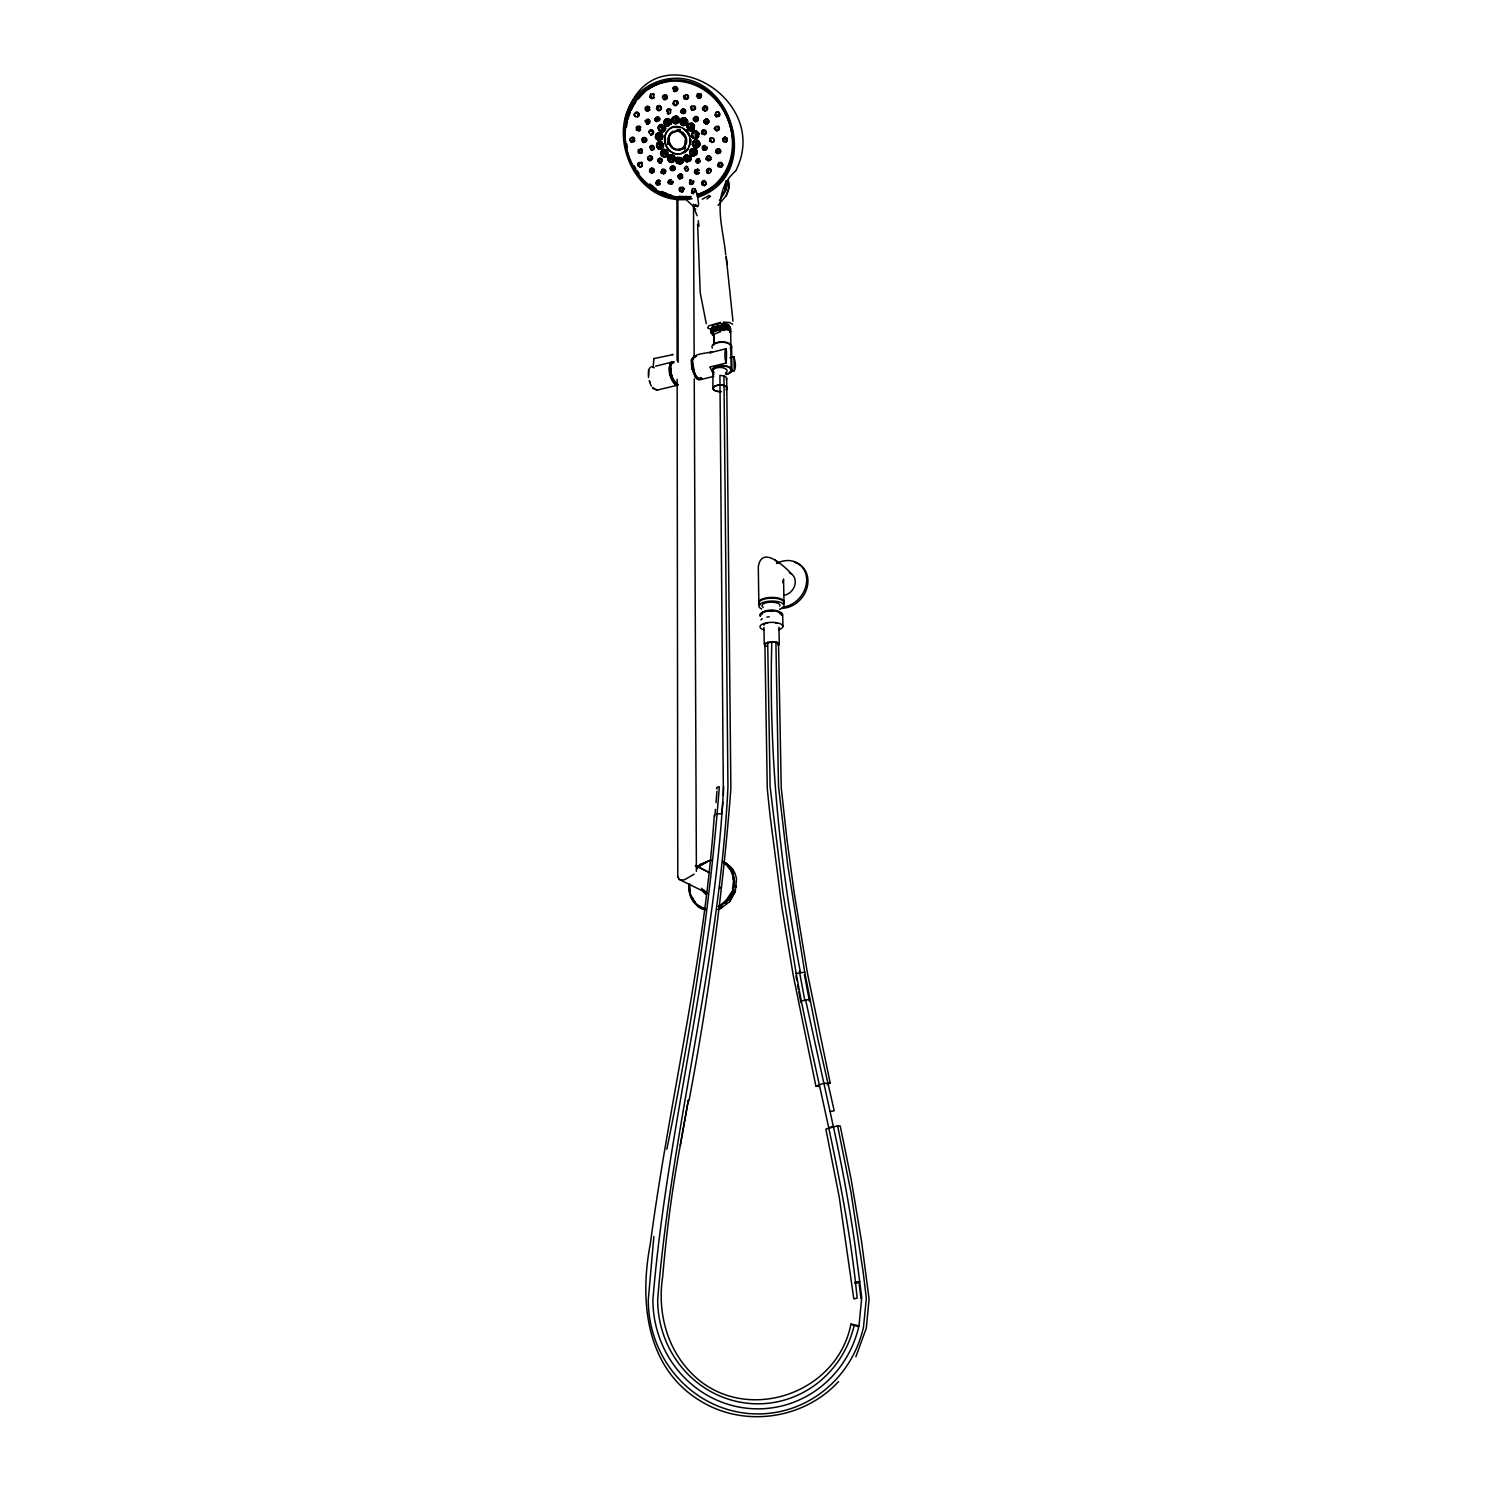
<?xml version="1.0" encoding="UTF-8"?>
<svg xmlns="http://www.w3.org/2000/svg" width="1492" height="1492" viewBox="0 0 1492 1492"><rect width="100%" height="100%" fill="white"/><g stroke="black" fill="none" stroke-linecap="round" stroke-linejoin="round"><path stroke-width="1.5" d="M657.17 108.282L658.065 105.969L660.341 106.156M712.355 334.544L714.071 336.371M664.518 124.004L665.376 119.192M695.179 134.168L695.291 135.623M717.447 151.494L718.361 151.718L717.316 151.382M729.159 327.009L726.268 324.808C729.029 323.857 730.558 329.322 729.029 325.498L724.981 324.342M701.053 95.171L700.177 97.782L697.585 98.062M663.213 145.228L663.213 146.197L662.616 143.624L663.138 146.682L660.937 149.069L658.27 148.79L656.629 146.458L656.853 143.213L659.315 141.609L662.896 144.053M698.237 141.143L699.468 145.172L697.771 147.671M683.317 113.467L680.632 112.049L682.571 110.184M692.4 366.361C691.99 363.358 691.449 355.637 696.223 356.551M650.866 96.309L651.295 96.309M672.165 354.425L673.078 354.592L653.701 358.639M654.242 367.778L653.198 367.032L653.888 358.714M655.976 136.238L655.995 135.66A3.711 3.282 69.8 0 1 657.991 132.881L661.665 134.336M691.094 107.611L691.467 106.38M687.346 161.677L683.69 158.73L685.164 155.299L687.514 155.187L689.565 156.772L689.397 160.614L686.32 161.714L683.97 159.476L683.746 157.052L686.301 154.534L690.218 156.604L689.416 161.322M680.016 122.139L680.072 120.516M697.379 868.773L696.018 865.77L709.614 872.727M682.422 112.348L682.086 111.396L682.795 112.142M693.687 137.935A3.786 3.469 70 0 0 694.843 138.476L697.417 135.213L694.787 132.564A2.853 2.574 69.5 0 0 692.288 133.888L693.388 137.954L696.895 138.327A3.674 3.376 70.2 0 0 697.454 137.954M629.885 139.241L630.016 140.901L630.37 138.234L632.608 137.749L633.466 141.721M692.344 360.635L694.824 374.38M727.611 327.382C723.62 326.506 711.759 326.319 712.523 330.926M710.378 159.234L709.241 156.324L707.003 156.846L706.22 159.29L706.779 157.835A2.275 2.107 61.9 0 1 708.215 155.951L706.182 157.816L706.294 159.625L708.569 160.931L710.584 159.308M682.198 125.141L685.705 124.414L686.04 120.721L683.187 118.446L680.24 120.535L680.427 123.221L684.119 125.608L687.159 122.605L686.227 119.006C681.49 114.436 677.256 124.433 683.317 125.738M706.779 892.962L679.121 879.385L677.816 876.345M732.964 321.172L726.212 257.221M689.658 885.744L689.752 884.252M649.654 121.896L647.211 123.724M662.616 128.573L661.366 127.641L661.777 129.077M649.169 123.183L646.763 123.967L645.29 121.039M692.363 362.22L692.437 361.045M704.28 147.503L704.56 147.727M691.505 135.585L693.202 131.557L696.298 131.52L698.405 134.094L698.349 136.966L696.26 138.663L692.922 137.898L691.691 135.026L692.68 137.506L691.915 136.742M666.887 122.773C669.945 120.087 666.103 124.321 668.267 122.922M680.277 130.14L679.923 131.464L680.277 130.14L678.524 129.655L677.983 130.96L681.34 132.154M690.516 126.354L690.255 127.715L691.784 127.081L690.516 126.354L690.255 127.715M692.717 152.893L692.922 151.55L694.19 152.259L692.717 152.893L692.922 151.55M687.775 158.637C689.677 157.369 684.679 159.458 687.719 157.238M660.788 145.694L659.483 144.855L660.005 146.272M662.206 128.834L661.888 127.678M679.009 189.801L679.27 188.384L681.937 187.768L682.982 191.312M677.07 159.756L678.543 162.721M855.848 1356.806L866.293 1328.272L869.09 1299.066L861.574 1241.531L851.13 1179.258L840.257 1126.068L837.609 1125.807L825.878 1129.108L839.25 1197.106L853.816 1298.879L857.135 1298.152C847.531 1197.535 821.402 1099.791 801.316 1001.039L805.643 999.976L833.338 1126.516A1997.974 1549.591 -54 0 1 854.562 1241.829L861.742 1297.555L859 1325.791A108.506 104.421 86.2 0 1 745.142 1408.038A108.506 104.421 86.2 0 1 652.918 1299.513C667.073 1127.355 714.892 959.58 723.62 786.601M721.904 813.364L722.837 802.081M723.396 795.329L719.927 375.369L723.974 375.965A6.695 3.189 -0.5 0 1 726.212 379.714M714.873 816.105L715.433 809.335M716.011 802.584L716.962 791.301M666.831 1149.25C691.356 1029.573 709.875 908.553 719.331 786.713A7.199 2.107 4.8 0 0 717.148 789.044M634.007 140.024L633.559 141.535L633.764 138.141M689.453 884.346L690.404 894.603L695.421 902.772M712.915 388.48L712.952 369.885A9.101 4.383 -0.6 0 1 727.257 366.659A9.101 4.383 -0.6 0 1 726.007 374.194M631.694 140.509L630.892 140.024M682.086 177.455L679.886 174.415L678.319 175.03L678.002 177.529M714.276 815.285C704.597 959.71 669.311 1100.462 650.363 1243.563C639.21 1301.322 645.831 1369.059 701.818 1401.79C745.403 1427.825 804.263 1418.911 838.541 1381.573M653.869 1236.532L648.293 1299.793A113.317 109.028 86.2 0 0 744.657 1413.092A113.317 109.028 86.2 0 0 863.495 1327.115L866.33 1298.264L863.178 1272.284L851.037 1192.593L837.609 1125.807M678.095 175.776L679.494 178.63L682.571 177.156M643.612 139.782L643.518 140.565M650.475 171.17L650.866 170.778M679.867 176.28L679.214 176.615M692.922 155.914L696.093 154.459L696.205 150.636M675.055 119.379C675.093 122.269 676.435 117.551 675.41 120.871M690.647 158.544L688.222 161.658A3.599 2.947 39.9 0 1 685.499 161.08L683.858 157.947M730.446 330.217L728.749 328.016L720.151 327.569L712.001 329.695L710.77 331.224L712.766 332.306M674.682 103.209L674.347 103.209M671.904 183.926L672.65 181.446L671.437 182.266L672.967 181.241A2.257 1.977 58 0 1 672.202 183.441M711.348 140.602L710.863 140.267M721.624 324.081L727.294 325.051A9.344 4.662 -0.5 0 1 729.868 326.673C732.87 332.865 715.097 323.354 711.013 330.795L712.822 332.604M677.461 89.016L675.317 86.517L672.855 88.233L674.086 91.292L677.685 88.998L675.988 89.874M646.092 109.103L647.23 109.27L646.707 108.468M691.169 359.814L691.878 369.438M736.171 887.33L736.377 885.763M638.072 163.225L637.755 165.053M656.424 119.136L657.17 119.808M689.099 884.42C687.905 892.608 691.188 901.783 698.349 906.315A25.495 22.082 -64.1 0 0 702.042 908.218M677.312 104.011L676.062 101.008L673.731 101.549C670.673 104.515 678.039 106.118 675.615 105.13L677.928 102.892L676.585 100.766M719.461 200.543L725.933 190.342L727.182 180.607M666.178 156.865L667.521 153.079L664.649 149.834M691.71 190.995L691.617 193.345M698.293 161.472L697.323 161.751M648.61 370.296L648.498 377.551M712.43 334.133C709.651 329.098 727.63 327.401 730.688 331.336L730.054 332.38M694.209 125.496L693.556 124.451A3.749 3.432 71.8 0 0 691.654 123.276L687.737 124.88L688.073 129.468L689.658 130.904L692.997 130.364L694.451 127.1M680.035 130.233L678.189 129.711C674.552 131.203 665.917 134.485 668.621 141.871L667.465 142.225L668.08 144.202C672.332 143.195 665.581 141.143 668.882 141.796M696.522 153.415L696.26 150.673L694.246 148.92L691.635 148.883L689.957 150.785M716.235 150.729L717.428 149.163A2.275 2.126 64.3 0 1 719.797 149.741L720.282 150.487A2.275 2.126 64.5 0 1 719.107 153.396M679.419 120.274L678.207 122.736M684.119 148.79L685.574 147.149C682.944 144.966 687.01 148.174 684.119 148.79L683.187 147.932C678.673 152.072 671.307 149.349 669.218 143.978M712.915 370.426L712.896 370.333A9.101 4.383 -0.6 0 0 713.605 372.03L714.108 372.534M624.924 121.318C646.372 26.203 774.385 94.984 735.78 170.759M680.259 1145.52L688.297 1100.35L680.259 1145.52C672.146 1188.844 666.42 1232.597 662.709 1276.518C657.413 1310.162 665.898 1345.896 689.453 1371.111C740.107 1426.427 836.695 1396.754 850.944 1324.15L859 1325.791M659.669 136.984C659.408 134.056 658.718 139.054 659.184 135.641M683.616 189.82L682.404 191.927L679.83 191.48M688.95 1100.891C708.551 997.663 722.855 893.41 730.875 788.634L726.697 378.483M782.852 582.738L783.542 579.082L784.009 602.414M694.078 106.286L694.955 107.89L693.761 110.016M690.087 183.18L693.053 183.591L693.053 181.11M667.95 158.879L669.498 156.231L673.041 158.04A2.816 2.536 67.8 0 1 672.594 161.005L669.218 161.416L667.95 158.879L670.132 162.013L673.526 161.565M655.883 138.57L658.83 140.509L661.777 139.204L662.187 135.921L660.639 133.571M704.522 145.395L702.378 146.906L702.9 149.853L702.34 148.566M683.205 161.584L683.224 159.14M663.436 156.474A3.711 3.282 66.9 0 1 662.821 156.082L661.348 153.452L662.056 151.699L664.705 151.307L666.29 153.956A2.816 2.536 67.8 0 1 664.686 156.324L661.366 155.112L661.198 152.296L663.716 150.729L666.29 153.956M657.86 183.702L657.394 182.882L657.655 183.833M656.126 181.838L657.151 184.915L659.856 184.076M677.816 130.83L678.077 129.692M673.452 169.249L671.642 166.899M664.798 129.86C666.812 125.309 658.867 122.176 658.065 127.454L660.247 131.669L663.325 131.818L664.798 129.86L664.033 131.482M668.174 111.359L668.77 112.142L667.801 111.546M670.71 364.421L671.829 362.146L674.16 361.866M650.978 148.044L651.612 147.671M656.984 145.451L659.464 143.176L661.758 146.067A2.63 2.35 68.4 0 1 657.562 147.298L656.984 145.451A3.711 3.264 68.3 0 0 657.077 146.216M674.067 166.414A2.238 1.996 61.8 0 1 674.981 167.813C675.783 171.375 669.479 171.878 670.262 167.869L671.139 166.507L673.414 166.75L674.272 170.013M686.898 123.295L687.159 122.213M702.508 132.975L703.124 132.191M692.4 360.113C691.3 357.334 697.286 356.327 694.768 356.719M662.56 172.475L662.224 172.419A2.257 1.977 61.4 0 0 664.444 173.333L665.413 171.244L663.903 169.361M685.294 144.892L681.658 148.678L676.958 149.424A9.362 8.411 69.1 0 1 672.277 147.111L669.442 142.635L669.218 137.376A9.362 8.43 69.1 0 1 671.792 132.9L678.189 130.96L678.524 129.655M658.214 158.954L659.688 158.469L661.721 160.446L660.937 163.225L659.52 163.374M694.675 188.924L694.265 192.599M697.025 135.511L694.731 137.562M727.313 139.875L725.895 142.188L723.34 141.703L722.688 139.054L724.646 137.413M712.188 332.567L712.094 331.205L716.943 329.21L727.331 328.874M692.139 108.245L692.997 107.983M694.526 171.263L697.062 169.622L698.461 173.184L696.242 173.986L694.918 172.941L694.843 170.069L696.093 169.454M714.202 128.816L716.813 126.186L718.883 128.871L716.44 130.998L714.463 128.331M695.253 144.22L695.925 143.195L697.006 144.146L695.832 144.836L695.925 143.195M732.516 889.101L733.43 881.511M699.114 95.805L697.846 95.842L698.946 96.122M692.288 133.888L692.698 136.966L695.44 137.861L696.839 136.649L696.54 133.571M700.662 96.98L700.438 94.369L697.323 93.996L696.54 96.476L699.375 98.08M735.519 890.444L729.588 901.783L720.953 908.255M712.094 331.205L712.393 332.436M649.841 169.454L649.468 171.655L651.389 172.96L652.881 172.587L653.477 170.349L651.762 168.633L649.635 169.435L651.389 172.96M663.511 153.489L664.388 152.501C661.87 155.317 667.558 152.818 663.716 152.818M642.381 165.164L642.12 165.929A2.257 1.921 64.8 0 1 640.105 166.675M691.206 127.659L690.218 126.503M726.362 189.055L727.294 182.751M676.51 158.283L675.913 159.476A3.488 3.133 67.7 0 0 676.995 163.15L680.464 163.784L682.068 161.807A3.488 3.133 67.7 0 0 681.005 158.133L677.499 157.462L676.081 159.42L677.554 163.206L680.744 163.84A3.562 3.264 25.3 0 0 682.609 161.919L681.452 157.723L677.032 157.387L676.174 161.733L679.513 164.008M642.287 138.29L642.567 142.02M671.251 123.873L671.102 120.46M670.859 363.88L670.449 371.601M667.465 154.627L666.178 156.548A3.711 3.282 66.9 0 1 665.525 156.753M670.598 159.103L671.102 157.928L672.202 158.805L670.598 159.103L671.102 157.928M693.053 144.258L693.687 142.467L696.223 141.833A2.797 2.518 68.9 0 1 697.846 145.377L694.768 146.775L693.053 144.258L694.675 146.216M724.664 190.808L725.802 180.812M691.598 134.392L694.265 131.408M695.253 153.191L693.258 155.522L690.721 154.627L690.628 150.338L692.157 149.797A2.835 2.555 68.4 0 1 694.806 151.14L694.433 154.553L691.411 154.646L690.218 151.867L692.157 149.797M637.737 129.375L637.252 128.536L638.11 129.189M669.591 182.043L670.3 182.714L669.777 181.893M698.536 205.019L697.025 206.549M664.667 154.03L664.63 152.818M656.592 144.556L657.804 142.393M665.19 129.86L665.339 129.468A3.73 3.301 73.1 0 0 665.096 126.54M729.905 166.395L731.49 162.236M670.281 168.242L672.594 165.985A2.238 1.996 61.8 0 1 673.358 166.06M727.984 326.226L714.407 326.785L710.826 328.762L712.374 330.627M686.973 126.783L687.439 125.57M685.593 97.614L684.959 96.887L685.947 97.428M675.372 116.171L678.114 117.793L678.86 121.039C677.834 125.999 670.803 123.388 671.773 118.968L673.228 116.861M698.573 135.94L697.118 138.234M705.865 122.325L705.716 121.281L706.22 122.139M692.157 188.757L693.314 193.96L691.971 190.155M699.412 145.097C697.864 150.934 689.379 145.601 693.482 141.348M685.425 111.919L684.455 113.261A2.313 2.089 77 0 0 685.313 110.072L683.802 110.856L684.642 109.494L685.462 111.005L683.933 113.69L680.576 111.956L682.348 109.158L684.94 111.285M680.11 160.875L680.427 160.148C677.293 158.6 680.856 162.106 679.028 161.024M662.056 138.103L660.732 139.838M691.113 179.823L689.64 180.457L693.053 181.651M684.697 121.691C680.93 123.09 686.432 119.565 683.392 122.437M693.183 118.856L695.328 116.656L698.088 118.577A2.313 2.107 74.7 0 1 697.212 120.945A2.313 2.126 75 0 0 698.2 117.943A2.313 2.126 75 0 0 695.347 116.749A2.313 2.107 74.7 0 1 696.279 116.749L696.708 116.936M648.833 123.314L647.826 119.658L644.992 121.02M695.943 204.516L693.705 205.616M716.179 149.666L715.712 152.315M634.063 114.511L635.723 112.553L638.296 114.194L637.438 117.103L634.193 115.518M684.474 146.44L685.537 137.954L679.811 131.482M706.313 892.72L703.478 889.903L706.108 892.589M722.408 165.407L721.531 167.048L719.051 167.067M725.858 196.198L728.488 189.186A22.1 16.654 -45.2 0 0 728.842 183.721L728.021 179.749M694.787 109.382L695.048 106.827M681.527 190.398L680.893 190.398M650.68 93.884L649.785 97.036L651.911 98.752M679.569 176.41L679.681 176.522M683.411 96.439L686.674 94.835M718.79 116.469L719.498 115.201M687.831 157.816L687.085 158.413L688.166 158.376M641.206 153.228L641.691 150.263L638.352 149.442L638.315 152.688L641.206 153.228A2.275 1.94 67.9 0 0 642.474 152.035M818.493 1086.512L815.9 1086.157L793.222 975.302L781.957 907.584L769.965 814.8L767.261 788.503L764.911 644.395L767.69 642.343L771.812 641.802L775.896 642.25L778.544 644.227L781.23 787.795L786.955 839.548L794.098 892.328L807.396 972.933L830.205 1083.043L827.127 1084.647M659.11 120.666A2.275 2.014 74.6 0 0 659.445 118.278C657.245 118.11 659.147 117.924 656.778 116.954L654.746 119.36L656.256 121.617L658.849 120.33L657.655 117.159M657.674 118.26L658.438 116.917M658.96 160.856L660.005 161.304L659.315 160.651M723.825 191.964L722.296 194.631M766.795 646.409L764.799 645.476L764.874 643.257L774.945 641.821A7.516 2.686 -1 0 1 779.272 644.227L778.6 645.365M679.681 161.117L680.427 160.148M724.534 139.744L724.87 139.875M676.92 104.738L677.424 102.202M667.856 123.146L666.943 121.934M701.016 378.166L699.058 379.975L697.398 379.173M669.311 157.201L669.498 160.483M676.38 90.751L676.753 88.177L674.72 86.499M777.985 645.215L778.544 644.227M704.41 108.301L704.597 109.27L704.541 108.189M726.548 141.498L725.597 137.562M681.005 112.702L681.34 110.856M683.187 147.932L684.53 146.253M696.447 150.132A3.693 3.376 64.5 0 1 697.006 151.587L697.081 152.37A3.749 3.413 65.3 0 1 696.559 154.161L693.37 156.25L691.244 155.243L689.714 152.781L690.628 149.237M680.632 112.049L681.415 110.744M698.797 162.535L697.659 159.607M731.621 892.104L725.578 901.112A24.693 21.392 -64.1 0 1 719.629 905.719A42.466 24.805 -39.2 0 1 718.286 906.278M716.533 149.983L716.72 149.704A2.294 2.145 64.2 0 1 719.722 149.219M687.663 166.656L685.649 166.451L684.306 168.335L685.742 170.965L687.998 170.554M659.968 136.499L658.774 137.32M689.826 180.028L689.546 183.535L692.213 184.393L692.997 183.292M735.668 170.946C710.173 193.214 723.06 226.206 725.709 254.666M730.092 332.641L729.998 330.198C724.198 328.296 714.799 328.259 711.013 333.108M712.915 370.296L713.4 369.531A7.162 3.45 -0.5 0 1 723.769 367.965A7.162 3.45 -0.5 0 1 725.373 373.112M712.467 329.061L712.561 331.243M726.511 389.468L726.455 387.137A6.845 3.245 -0.5 0 0 718.156 385.29A6.845 3.245 -0.5 0 0 713.381 389.058A6.845 3.245 -0.5 0 0 720.804 391.594M670.934 154.851L667.894 157.126L669.181 161.378M728.562 326.226L728.581 324.473C724.72 322.664 709.521 323.41 712.43 328.613M676.137 91.31L676.417 87.282L673.302 87.45M719.461 153.191L720.356 151.046L718.79 149.312L717.074 149.331L715.787 151.326L717.037 153.489L719.461 153.191L720.151 151.569L718.79 149.386M710.248 138.141L709.558 141.143L713.195 142.281M729.681 898.296L725.485 903.182M706.35 183.945L704.466 185.661L702.061 184.579L702.825 183.814L702.21 184.654M702.378 146.906C705.492 142.244 708.868 151.643 703.441 149.871L702.807 149.312M663.977 99.833L665.936 99.162L663.586 99.349L662.355 96.98L664.779 94.761M720.934 198.026L725.317 190.361L726.604 181.371M662.84 171.897L662.094 172.307M667.278 113.672L669.255 113.877C673.172 112.497 668.062 106.212 667.129 111.042A2.313 2.07 76.9 0 1 670.934 109.849M696.633 144.444L696.727 143.344M681.602 110.016L680.632 111.322L681.713 109.886M707.954 159.327L707.991 158.189L708.29 159.122M693.053 183.591L693.593 181.297M666.495 98.882L666.141 95.04M687.141 170.871L688.595 168.95L686.507 166.414M719.853 164.885L719.815 166.004L719.517 165.09M664.22 96.793L664.63 97.67M658.084 118.838L659.128 117.476A2.294 2.033 75.1 0 1 659.203 120.591M701.799 378.502L701.147 379.378C694.284 379.173 692.941 369.121 692.325 363.433A11.768 4.569 76.5 0 1 693.5 357.315L693.5 357.315M648.703 131.52L649.598 130.364L652.452 131.054M665.563 99.684L666.215 95.805L663.045 95.302M720.655 167.346L722.072 164.512A2.275 2.145 57.4 0 0 719.293 162.982L717.95 165.724M678.673 160.409L679.755 159.42M711.908 331.951L714.705 329.807M653.142 98.36L654.055 97.241L652.302 98.453L650.232 97.297L650.885 94.108L653.72 94.984L653.067 98.155M730.073 371.862L734.269 370.743A12.29 4.607 76.7 0 0 735.295 362.966L734.008 356.681L729.942 357.688M729.513 901.653L735.164 891.992L736.526 879.459A25.7 22.287 -64.1 0 0 734.418 872.205L732.106 868.456M687.756 98.509L688.316 97.129A2.331 2.107 80.4 0 0 687.066 94.873M701.744 182.341L702.639 181.259M711.609 328.147L710.602 329.601L712.02 330.795M726.212 363.022C727.76 336.054 722.613 354.052 726.212 363.022L709.819 367.013L713.885 374.604M700.96 378.278L698.573 379.229M697.976 174.005L698.871 172.923L696.018 173.296A2.257 2.052 58.3 0 0 699.095 172.718M649.095 110.389L648.74 106.809M679.028 174.751L678.319 175.59L679.606 174.303M659.054 110.762L660.844 109.382L660.9 106.827M707.301 169.379L707.562 172.27M701.184 378.017L698.554 378.837M638.725 97.968L643.276 93.101M635.723 112.553L634.361 114.474L635.48 116.786M717.82 163.989L720.077 162.703M687.346 149.107L681.34 153.396M696.559 154.161L694.34 155.634M688.036 148.864L684.287 152.203M671.419 168.633L672.034 168.13M673.657 157.704A3.488 3.133 67.8 0 1 672.127 162.143L669.703 162.087L667.912 160.204A3.488 3.133 67.8 0 1 668.36 156.511C668.92 153.583 675.298 156.66 671.363 154.888M645.197 107.499L648.61 107.051M667.222 155.672L664.798 157.033L662.206 156.007M670.523 167.608L671.475 166.638A2.257 1.996 61.4 0 1 673.452 166.022M656.368 108.599L658.121 110.576C665.693 108.618 653.776 102.631 657.487 110.035M662.746 169.323L661.926 170.163L663.008 169.081M681.564 163.56L682.963 161.528L681.452 157.723M697.678 169.249L696.559 170.33L697.678 169.249A2.257 2.052 58.3 0 1 699.039 170.256M699.188 158.637L698.275 159.569L699.3 158.544M697.305 868.102L698.387 867.057M696.13 205.523L693.929 206.157M634.007 141.199L631.452 141.982L630.072 139.856M680.203 163.206L681.378 161.677A2.816 2.536 67.7 0 0 680.557 158.674L679.14 157.704L676.753 158.656L677.182 162.852L680.203 163.206L677.443 162.553L676.547 160.744L677.741 158.208L680.557 158.674M637.289 126.316L636.282 130.009M694.153 874.163L684.884 879.571A7.05 3.04 -21.1 0 1 681.583 880L679.121 879.385M650.27 367.181L648.684 369.885L648.535 375.425M815.9 1086.157L823.323 1083.379L830.205 1083.043M697.715 867.337L706.35 861.928M646.092 120.05L648.255 119.453L649.691 121.467M694.377 109.606L691.673 110.371M698.181 866.479L699.953 864.968M718.1 205.392L726.268 195.583A22.977 17.829 -43.5 0 0 728.805 187.917L728.357 180.047M683 121.411L683.933 120.796M692.456 151.942L693.836 151.475M680.277 187.768L679.531 190.584L682.404 191.927M695.757 135.362L695.943 134.411M671.195 167.197L670.505 169.435L672.948 170.349M669.796 155.28L668.36 156.511M706.984 198.94L710.602 196.142M655.212 118.278L657.077 117.887M644.003 140.677L643.238 139.968M682.198 177.865L680.8 178.499M714.631 186.425L697.771 195.079M670.803 128.219C659.315 134.839 665.768 154.795 678.841 153.918M698.983 162.609L697.1 163.001M660.229 124.88L658.457 126.951L659.259 130.942M680.893 118.912L682.03 118.073M684.119 189.148L682.609 190.23L684.119 189.148A2.275 2.014 54.8 0 0 682.627 187.134M700.513 864.316L711.479 859.746M671.176 159.495L672.202 158.805M678.282 384.712L675.223 384.694C670.001 379.024 666.476 368.226 671.661 361.847L672.706 361.866M712.822 334.656L720.561 331.709M712.374 352.131L709.707 352.802L726.063 348.755M710.584 352.037C703.739 354.108 690.162 352.933 692.176 363.638M668.08 144.202L669.516 143.68M686.935 99.162L684.231 97.745M648.591 88.569L652.806 85.809M695.832 144.836L697.006 144.146M691.3 129.468L692.475 126.466M663.119 151.345L661.963 154.291M663.772 170.815L665.618 170.666A2.257 1.977 61.4 0 1 665.134 172.96M671.307 179.432L669.386 180.644L670.915 179.693M660.975 149.331L662.485 148.417M720.226 906.614L729.364 898.091A25.495 22.082 -64.1 0 0 733.43 889.381L734.586 881.548L733.057 873.417M721.755 906.073L718.995 907.546M709.241 195.396L702.303 199.182M719.256 906.539L728.991 897.83A24.991 21.653 -64.1 0 0 731.975 892.272C736.507 881.865 733.542 867.505 722.799 862.208M646.67 121.561L646.596 122.531L647.416 121.747M711.777 329.751L715.88 327.736M693.351 370.557L696.671 377.271L700.68 379.099A11.768 4.569 76.5 0 0 701.613 378.241M688.465 124.097C692.81 120.703 696.839 129.17 691.766 130.736M704.466 185.661C710.64 180.756 697.342 180.308 703.683 185.437M665.618 170.666L664.127 171.487M694.078 356.29L691.952 358.919L691.952 366.361M657.73 182.807L656.946 183.572L658.009 183.628M716.887 129.039L716.384 129.077M670.523 158.394L671.866 157.854M699.002 97.894A2.331 2.145 81 0 0 699.823 97.838L700.494 97.484A2.331 2.145 81 0 0 700.214 93.548A2.369 2.182 81.4 0 1 699.151 98.006M671.941 169.286L672.706 168.484L671.717 168.335M713.661 330.553L722.855 328.52M661.18 162.721L659.65 163.113L657.823 161.341L658.587 159.029L660.751 159.084M659.912 181.427A2.238 1.94 59.4 0 0 657.73 180.607L655.79 183.535M659.016 110.501L660.285 109.96M658.755 181.129L657.133 180.905L660.079 183.367M697.864 206.53L695.347 206.101M658.27 110.408L658.998 110.147M706.07 149.778L704.317 150.132M707.693 123.631L706.425 124.246L703.832 122.475M657.935 132.937L655.585 136.854L656.088 134.056L659.035 132.9M721.009 326.114C723.079 323.316 733.654 329.34 728.544 326.431L718.193 326.431L710.826 328.762M711.031 170.312A2.257 2.089 58 0 0 710.64 169.529L707.506 169.025A2.275 2.089 57.5 0 0 707.712 172.139M697.062 146.179L695.458 146.533M656.946 106.324L658.494 105.615M704.093 192.039L698.2 194.426M718.1 909.393L720.953 908.442M671.437 127.902L673.75 126.895M658.382 136.033L659.595 136.76M671.363 127.678L673.75 126.652M656.088 119.285L657.114 119.062M631.582 137.6A2.275 1.94 70.7 0 1 633.112 137.656L633.317 137.805M682.217 109.308L683.84 109.028M694.153 154.441L691.132 153.657M704.093 180.812L702.751 181.67L702.807 184.094M663.903 154.086L663.828 153.061M649.841 158.879L649.468 158.301M662.429 81.668C596.371 100.878 624.719 208.563 690.908 197.448M703.72 184.262L703.702 183.964M683.149 113.299L681.713 113.392M704.112 147.484L703.963 148.641L703.758 147.689M663.343 173.874L665.059 171.561L661.814 169.584L661.198 173.147L664.127 173.594M718.156 909.542L719.554 909.057M696.988 196.011C764.855 173.911 727.667 62.254 660.508 82.414M697.622 197.392C767.037 174.452 729.01 60.053 660.023 80.773C593.741 102.482 625.036 211.137 692.101 198.734M697.1 121.3L695.514 121.84L693.258 119.845M659.278 145.955L660.434 146.048M695.44 143.549L696.484 143.68M656.107 390.214L657.282 390.046M656.667 389.692L652.526 387.678M719.2 327.438L721.848 327.214L714.631 328.445M648.218 110.93L647.23 110.837M664.518 173.37L662.97 173.482A2.238 1.977 61.9 0 1 661.683 172.326M682.683 118.054L685.369 118.073M673.19 362.276L671.4 363.302A11.171 4.457 76.4 0 0 670.318 366.734L671.829 377.364L676.864 384.582A11.88 4.737 76.4 0 0 678.114 384.768M649.841 160.838L651.967 158.059L649.766 155.933M693.183 188.346L695.272 189.148L697.398 194.93L698.61 204.18M708.402 861.07L711.218 860.455M828.937 1127.635L833.338 1126.516M658.42 142.057L662.168 143.101M659.912 162.572L659.669 162.647M650.698 135.157L652.209 134.765L652.918 131.911M655.585 366.174L672.127 362.071M700.363 379.658L713.717 376.376M664.071 81.277L670.952 79.915M694.47 356.029L696.298 356.103M656.722 390.214L676.808 385.365M697.566 159.402C691.747 164.773 705.809 162.814 697.883 158.73L696.074 160.166L696.522 162.609M801.316 1001.039L796.187 973.586L804.71 972.15L817.821 1038.842L834.215 1110.813L829.981 1111.559M656.667 121.486L658.159 120.348L657.357 118.297M716.44 325.088L717.95 324.752M638.669 162.628L641.019 163.001L642.008 165.5L640.404 167.16L638.091 165.985M673.19 127.305L680.65 127.622M725.727 326.99L724.459 327.214L727.648 327.718M701.464 133.59L704.858 134.522L705.585 131.93L702.601 130.419L701.632 133.571M673.992 100.897L675.708 100.598M697.473 169.435L698.89 170.442M720.356 322.384L708.644 325.89L707.674 327.942L711.031 329.378M648.666 123.649L647.304 123.836L648.349 123.705M855.252 1282.132L859.84 1281.535M647.901 123.705L646.614 123.873L647.603 123.761M691.094 196.44L686.264 197A58.729 52.873 69.1 0 1 627.013 120.143A58.729 52.873 69.1 0 1 711.964 96.122A58.729 52.873 69.1 0 1 704.634 191.815L697.398 194.93L694.974 189.297M643.798 142.635L646.129 139.67M674.85 105.708L676.249 105.54M660.023 140.155L655.958 138.066M805.643 999.976L809.876 999.509M694.228 106.137L691.654 106.007L690.628 107.424L691.393 109.849L693.221 110.035M678.991 174.377L682.422 175.496M698.032 93.567L700.625 94.238M721.755 325.778L712.766 327.569L712.169 329.415M854.636 1283.045L859.056 1282.654L860.977 1298.581M692.232 148.696L694.246 148.92M704.728 110.52L703.105 109.979C700.998 107.126 706.238 104.589 706.966 108.17C708.271 111.676 701.277 110.576 705.66 110.744M688.726 196.702L678.841 196.571M694.433 138.998L696.298 138.924M659.483 144.855L660.49 145.358M703.553 181.129L705.94 182.117M717.074 813.886L721.363 813.811M715.246 115.742L716.645 116.749L714.948 114.865L715.88 112.385L717.633 112.105L719.536 114.157L718.678 112.683M687.252 98.957L686.227 98.957L687.532 98.976M723.433 322.141L729.383 322.44L732.647 324.212M722.165 328.874L724.832 328.893M725.056 330.217C721.774 330.515 712.505 329.863 712.561 334.077M717.801 116.562L718.006 116.562A2.35 2.201 76.9 0 0 719.815 113.896M664.593 99.293L665.973 99.33M699.729 379.024L698.573 378.837M649.915 170.069A2.257 1.94 62.2 0 1 651.37 168.409L653.832 170.163A2.257 1.94 62.9 0 1 651.743 172.718M683.131 117.999L686.357 119.509L687.159 122.605M660.937 124.414L662.317 124.489M657.991 107.965L658.457 108.207M655.398 120.945L656.424 121.374M656.07 117.98L654.876 119.677L655.883 121.337M696.54 140.453L695.664 140.379A3.581 3.282 67.3 0 0 693.743 141.796M690.031 184.337L691.001 184.411M708.364 156.063L710.528 157.238A2.257 2.089 62.5 0 1 710.826 158.096M704.243 106.118L707.283 108.655M715.955 116.749L718.92 115.891L718.976 113.261M708.122 160.39L710.416 159.756A2.257 2.089 62.5 0 0 710.789 158.973M664.779 157.331L662 156.156L660.695 152.203M690.964 130.867L688.017 129.58L687.085 127.044A3.525 3.171 70.3 0 1 689.08 124.004L691.635 124.209L693.538 127.547A3.525 3.189 69.9 0 1 691.579 130.606L688.8 130.158M713.791 335.234L712.803 335.047L713.847 335.7M694.992 131.352L697.491 132.452M711.162 140.901L711.199 140.248M696.26 148.044L693.836 146.887M667.502 118.577L669.852 119.546L670.896 123.575L668.323 126.13L665.134 125.16M657.972 185.101L656.256 184.411M691.169 124.787L689.248 124.675A2.853 2.574 70 0 0 687.607 127.1L690.199 130.364L692.997 127.585L691.169 124.787L692.698 127.529L691.971 129.319L689.211 129.767L687.607 127.1A3.749 3.432 72 0 1 687.625 126.316M705.455 908.665C695.421 906.931 688.875 896.58 689.397 886.77M704.746 909.355L702.061 908.535M704.653 908.274L702.061 907.49M678.189 130.96L679.923 131.464M858.217 1326.63L850.944 1324.15M677.051 384.283L674.067 381.635A11.171 4.457 76.4 0 1 672.332 378.464L672.034 377.066M678.879 178.667L680.277 179.077M673.489 91.273L674.869 91.702M682.459 187.843L680.259 187.899L680.054 190.267M659.949 149.2L657.674 148.006M690.74 182.863L690.237 182.938A2.257 2.033 55.7 0 0 693.687 181.091M649.524 110.277L648.218 109.83L649.524 110.277A2.313 2.014 77.8 0 0 649.934 109.55M651.538 366.771L653.086 367.48M661.888 191.666L667.073 193.699M704.448 110.557L703.105 108.953A2.313 2.145 77.6 0 1 703.329 107.256M763.885 629.848L761.741 628.971A11.488 4.215 -1.1 0 1 764.837 623.227A11.488 4.215 -1.1 0 1 780.54 623.842A11.488 4.215 -1.1 0 1 778.861 629.661M699.617 906.166L700.83 906.688M696.82 174.377L694.321 172.214M712.337 333.816L710.957 332.492M668.379 113.933L666.644 110.389L667.931 109.289L670.785 109.942M669.479 161.994L671.904 162.591L674.104 161.024L674.515 158.376L672.482 155.392M670.896 161.789L668.565 159.905L668.472 157.928L670.598 156.306L673.041 158.04M707.059 172.923L708.234 173.52M695.309 865.472L709.073 872.466M652.955 93.623L654.261 94.723M639.714 166.899L638.296 163.393A2.275 1.921 64.8 0 1 640.31 162.684M727.723 324.883L728.973 326.133M630.594 141.74L631.769 142.43M694.377 208.414L695.794 209.234M651.78 168.428L653.645 170.368M723.135 862.581L726.399 864.95M691.691 123.426L693.78 125.477M791.767 574.159C785.24 567.109 761.591 544.132 758.29 566.997L758.831 601.966M682.478 187.451L683.951 189.465M708.607 170.834L708.513 171.282M685.705 199.145L693.109 206.12L697.156 215.762M673.526 155.597L671.531 154.832A3.543 3.152 64.2 0 1 675.111 158.152M697.193 905.793L698.312 906.595M649.729 183.945L653.328 186.556M706.126 893.727L702.34 889.195M706.518 119.099L708.458 122.419M698.48 905.719L696.316 903.984M727.052 138.905L725.597 137.786A2.313 2.201 68.8 0 0 723.228 138.364M683.373 147.633L684.38 148.51M639.471 151.363L639.919 151.326M732.833 869.911L727.014 863.682A25.7 22.287 -64.1 0 0 723.266 861.798M696.764 142.225L697.846 145.377M775.131 560.115L778.097 563.081M653.944 389.132L652.563 387.528M696.54 378.8L694.974 376.637M671.307 157.965L671.81 159.066M727.182 865.975L730.726 870.302L733.281 877.072M699.002 141.703L697.715 140.602A3.711 3.394 67.7 0 0 694.433 140.696A3.693 3.394 67.1 0 0 693.071 142.467A3.711 3.394 67.7 0 0 692.959 144.444M694.843 374.38L697.286 377.961M657.282 139.092L656.387 137.898M639.415 165.37L638.856 165.258M661.795 173.296L661.012 171.711M696.596 377.849L694.843 375.387M713.251 372.105L712.784 371.004M730.297 866.33L731.192 867.579M721.382 163.188L722.259 164.418M673.172 167.962L673.675 169.23M723.378 140.472A2.331 2.182 68.5 0 1 724.385 137.451A2.294 2.163 68.4 0 1 727.238 138.793A2.331 2.182 68.5 0 0 724.385 137.451L723.639 138.141A2.294 2.145 68.7 0 0 723.322 140.621L723.825 141.33M663.847 125.384L664.779 126.689M673.657 157.704L671.848 155.802L669.404 155.746A3.655 3.245 64.5 0 0 668.36 157.593M667.539 152.352L665.078 149.741L661.963 150.3L661.105 154.888M660.62 153.378L663.772 157.052A3.488 3.133 68.2 0 0 666.98 153.918L665.078 150.58L662.523 150.375A3.488 3.133 68.2 0 0 660.62 153.396L661.534 155.336M681.527 174.918L682.329 176.224M670.467 120.815C669.069 116.917 662.802 119.248 664.201 123.053M636.748 129.244L637.196 130.009A2.294 1.977 73.5 0 0 639.378 130.643L640.404 127.827A2.275 1.958 72.9 0 0 638.595 126.279M672.948 103.638L673.713 104.999M717.577 165.351L718.286 166.638M702.545 890.724L702.061 889.847L702.545 890.724A11.171 9.661 -64.1 0 0 706.499 894.491M694.209 374.809L692.661 370.799M764.911 644.395L765.415 645.365M650.661 384.619L651.389 386.018M667.931 182.285L668.64 183.647M715.358 129.804L714.836 128.126A2.313 2.163 72.8 0 1 715.582 126.596M638.371 151.624L638.781 152.426A2.275 1.921 68.1 0 0 639.415 153.005M642.082 150.561L641.672 149.778A2.275 1.921 67.9 0 0 640.329 148.902M639.471 126.764L640.348 128.499M713.288 138.252L714.22 140.136M678.506 118.763L676.473 116.618L674.16 116.525L672.239 118.521L672.127 121.076M713.512 138.849L713.941 140.584A2.294 2.145 68.1 0 1 711.423 142.374M692.456 144.948L694.041 147.242A3.506 3.171 68.9 0 0 697.566 147.167L698.76 144.966L698.125 142.355A3.506 3.171 69.3 0 0 693.593 141.423L692.456 144.948L692.959 141.535L696.018 140.267L698.349 141.498L699.45 144.202M710.043 141.404L709.912 138.924A2.294 2.145 68.1 0 1 713.493 138.831M690.031 136.443L688.931 133.776A13.988 12.589 69 0 0 685.537 129.487M650.363 383.985L649.169 380.609M692.605 366.267L694.265 372.627A10.239 4.01 76.6 0 0 695.384 375.089A10.22 3.991 76.6 0 0 696.633 377.084M690.833 156.212L690.74 159.961A3.655 3.32 60.2 0 1 688.838 161.304M733.635 874.014L731.826 869.911A25.028 22.38 -39.5 0 0 729.346 866.367L728.376 865.304A25.886 22.436 -64.1 0 0 725.075 862.656L723.844 861.928A25.886 22.436 -64.1 0 0 722.613 861.313M728.917 119.024L731.584 127.51M699.002 142.225L699.487 143.605M699.356 142.299L699.767 144.556A3.73 3.413 68.2 0 1 698.853 146.552M649.691 381.337L650.176 382.754M687.234 119.994L687.532 122.325A3.711 3.376 73.8 0 1 687.327 123.071M661.851 161.267L661.721 160.446M672.239 377.364L671.344 374.473M693.556 370.557L694.004 371.956M667.875 142.094L668.453 143.959M692.064 367.853L692.475 369.289M706.275 323.708L700.233 292.88L697.622 224.192M671.419 375.872L670.71 373.149A11.377 4.532 76.4 0 1 673.507 362.127M679.401 119.435L677.163 116.301A3.711 3.357 77.2 0 0 675.708 116.022M706.891 147.335L706.331 149.331A2.275 2.107 66 0 1 703.273 149.069M651.817 158.488L650.549 156.38A2.275 1.958 65.5 0 0 647.789 158.133L648.442 159.812A2.275 1.958 65.5 0 0 651.314 159.98M692.307 363.414L692.959 369.177M669.945 371.862L670.244 373.242M798.779 991.751L800.924 1002.624M804.412 974.668L809.503 1001.356M804.878 1000.722L799.358 971.18M732.665 877.128L733.076 880.038M710.621 170.013L710.901 171.543M795.982 975.973L796.765 980.486M797.567 985L798.369 989.494M804.71 972.15L787.645 864.67L778.507 786.228L775.896 642.25M800.477 972.56C779.57 863.514 768.641 752.9 771.812 641.802M647.528 157.574L647.882 159.607M796.187 973.586L782.927 892.347L770.114 786.657L767.69 642.343M692.419 366.361L692.642 367.759M686.301 168.727L685.798 168.782M698.256 220.723L698.946 226.299M726.082 256.12L727.033 264.457M705.903 132.751L705.343 130.96A2.35 2.182 70.9 0 0 701.501 132.322L704.243 134.709A2.35 2.182 70.9 0 0 705.903 132.788M719.051 162.87L719.051 162.87A2.294 2.145 58.7 0 1 721.438 162.647M702.471 107.778L702.657 109.755M660.769 107.331L660.863 108.897M678.748 119.733L678.804 121.02M707.32 108.935L707.283 108.021A2.313 2.145 77.6 0 0 703.888 106.585M782.927 626.453L782.703 614.853A11.47 4.252 -1.1 0 0 769.723 610.769A11.47 4.252 -1.1 0 0 760.23 616.327M778.955 627.237L779.272 644.227M763.96 627.405L764.24 644.413M734.008 356.681L734.176 370.874M731.621 346.554L731.882 370.165M730.67 328.501L731.117 370.165M723.974 375.965L727.947 786.974C719.703 959.841 671.456 1127.392 657.692 1299.42A103.563 99.647 86.2 0 0 745.646 1403.039A103.563 99.647 86.2 0 0 854.356 1324.654M713.81 336.26L713.885 344.727M713.829 335.42L713.885 344.447A9.064 4.457 -0.6 0 0 713.307 345.174M693.5 204.162L694.153 357.931M694.246 378.837L696.391 871.384M677.872 199.238L678.114 362.314M676.92 200.245L677.126 360.747M677.144 379.36L677.778 877.128M624.16 128.76L624.178 133.851M733.84 889.624A25.886 22.436 -64.1 0 1 729.7 898.464M701.837 908.721A25.886 22.436 -64.1 0 1 698.088 906.744M696.857 867.449A25.886 22.436 -64.1 0 1 700.419 864.334M705.362 909.896A25.7 22.287 -64.1 0 1 700.308 907.509L697.025 904.823A25.7 22.287 -64.1 0 1 693.668 900.18M693.015 898.874A25.7 22.287 -64.1 0 1 692.437 897.513M697.286 867.822A18.128 16.524 -69 0 1 698.983 866.293L708.644 861.033A24.991 21.653 -64.1 0 1 711.423 860.436M720.561 887.162A11.171 9.661 -64.1 0 1 720.039 888.467M702.005 889.568A11.171 9.661 -64.1 0 1 701.613 888.337M702.788 890.146A10.425 9.027 -64.1 0 0 706.481 893.652A10.407 9.008 -64.1 0 1 702.844 889.754L706.126 893.242A10.22 8.859 -64.1 0 0 706.611 893.503M715.078 343.738A9.064 4.457 -0.6 0 1 726.548 342.843A9.064 4.457 -0.6 0 1 730.259 348.214M676.659 383.388A10.63 4.234 76.4 0 1 675.466 382.567M674.85 381.933A10.63 4.234 76.4 0 1 674.272 381.169M673.694 380.274A10.63 4.234 76.4 0 1 670.859 371.825M670.635 369.289A10.63 4.234 76.4 0 1 670.635 368.114M671.083 365.148A10.63 4.234 76.4 0 1 673.675 362.873M712.505 371.62A9.866 4.756 -0.6 0 1 718.808 365.82A9.866 4.756 -0.6 0 1 731.136 368.393A9.866 4.756 -0.6 0 1 726.324 374.529M712.318 348.046A9.829 4.83 -0.6 0 1 722.874 341.873A9.829 4.83 -0.6 0 1 730.446 348.904M670.729 373.131A11.377 4.532 76.4 0 0 677.909 384.321A11.432 4.551 76.4 0 1 670.225 373.988A11.432 4.551 76.4 0 1 672.873 362.239M763.923 625.279A7.497 2.742 -1.1 0 1 764.65 624.104M765.806 623.451A7.497 2.742 -1.1 0 1 767.671 622.873M775.299 622.779A7.497 2.742 -1.1 0 1 777.127 623.32M722.128 163.225A2.294 2.145 58.7 0 1 721.96 166.414M703.441 184.467A2.275 2.089 53.8 0 1 704.951 180.569M720.338 149.871A2.294 2.145 64.2 0 1 720.338 152.408M708.159 168.54A2.275 2.089 57.5 0 1 711.031 169.678M710.845 159.215A2.275 2.107 61.9 0 1 707.954 160.036M709.017 155.895A2.275 2.107 61.9 0 1 710.938 157.481M707.208 147.186A2.275 2.107 65.8 0 1 703.347 148.659M702.788 130.401A2.294 2.126 70.9 0 1 705.157 130.196M705.809 130.774A2.294 2.126 70.9 0 1 705.585 133.982M718.212 126.223A2.313 2.163 72.5 0 1 718.622 130.046M641.187 162.162A2.294 1.94 64.8 0 1 642.492 163.243M642.045 166.246A2.294 1.94 64.8 0 1 641.336 166.526M657.357 180.625A2.275 1.958 58.9 0 1 660.247 181.091M680.165 189.95A2.275 2.014 54.8 0 1 681.023 187.115M654.279 171.151A2.257 1.958 62.5 0 1 652.563 172.494M651.389 168.242A2.257 1.958 62.5 0 1 652.918 168.279L654.111 169.491A2.257 1.958 62.5 0 1 654.354 170.33M651.65 156.194A2.257 1.958 65.7 0 1 652.284 159.29M664.555 169.323A2.257 1.977 61.4 0 1 665.19 169.901M682.777 176.97A2.257 2.014 58.6 0 1 680.986 178.331M680.594 173.967A2.257 2.014 58.6 0 1 682.609 175.291M659.576 158.488A2.257 1.977 64.4 0 1 661.814 159.01M674.16 166.377A2.257 1.996 61.4 0 1 674.347 170.013M654.466 148.585A2.275 1.977 68.2 0 1 654 149.219M640.758 148.678A2.275 1.94 67.9 0 1 642.12 149.573M716.44 112.236A2.35 2.201 76.9 0 1 719.498 113.038A2.331 2.163 76 0 0 716.346 112.292M673.414 89.035A2.369 2.126 82.5 0 1 676.305 86.797M677.014 87.319A2.369 2.126 82.5 0 1 676.435 91.161M704.522 106.249A2.331 2.163 78.1 0 1 706.201 106.212M706.928 106.715A2.331 2.163 78.1 0 1 705.921 110.65M686.768 99.255A2.331 2.126 80.7 0 1 684.324 97.316M687.663 95.096A2.331 2.126 80.7 0 1 688.129 98.379M666.327 95.078A2.331 2.07 80.5 0 1 666.682 98.92M706.331 119.024A2.313 2.145 74.4 0 1 707.954 119.453M708.551 120.125A2.313 2.145 74.4 0 1 708.495 122.698M695.048 106.342A2.313 2.126 78 0 1 695.291 108.916M676.771 100.729A2.313 2.089 79.1 0 1 677.573 104.496M682.31 109.233A2.313 2.089 77 0 1 683.951 108.953M632.067 137.432A2.313 1.958 70.9 0 1 633.578 137.469M634.249 137.973A2.313 1.958 70.9 0 1 634.734 138.719M634.865 140.453A2.313 1.958 70.9 0 1 633.895 141.647M635.946 112.702A2.331 1.996 76.6 0 1 639.061 115.723M653.254 93.716A2.35 2.07 80.7 0 1 654 94.127M654.484 97.409A2.35 2.07 80.7 0 1 653.906 98.006M640.702 129.767A2.294 1.977 73.3 0 1 638.688 130.55M639.434 126.186A2.294 1.977 73.3 0 1 640.702 127.268M646.092 107.76A2.313 2.014 77.8 0 1 647.92 106.342M648.722 106.547A2.313 2.014 77.8 0 1 649.859 107.816M643.294 138.141A2.275 1.958 70.4 0 1 645.439 137.712M646.111 138.196A2.275 1.958 70.4 0 1 646.334 141.348M646.689 119.64A2.294 1.996 74.7 0 1 649.915 120.889M649.822 122.605A2.294 1.996 74.7 0 1 649.337 123.276M657.394 108.245A2.313 2.052 77.8 0 1 659.856 105.708M661.161 106.809A2.313 2.052 77.8 0 1 659.781 110.203M650.456 130.27A2.275 1.996 72 0 1 653.254 131.128A2.275 1.996 72 0 1 652.694 134.205M692.773 133.068A3.599 3.301 70.2 0 1 694.507 131.352M695.832 131.147A3.599 3.301 70.2 0 1 697.174 131.538M698.275 132.452A3.599 3.301 70.2 0 1 698.965 133.758M691.337 123.146A3.599 3.301 72.5 0 1 694.545 125.645M684.175 117.775A3.618 3.282 74.2 0 1 685.537 118.073M687.439 120.162A3.618 3.282 74.2 0 1 685.649 124.75M675.801 116.134A3.618 3.245 74.6 0 1 678.543 122.232M671.158 120.647A3.599 3.208 74.2 0 1 670.859 124.377M663.194 131.445A3.599 3.189 72.7 0 1 660.863 130.979M665.152 126.354A3.599 3.189 72.7 0 1 665.096 130.084M656.461 135.511A3.581 3.152 70.7 0 1 661.143 133.198A3.581 3.152 70.7 0 1 661.721 139.036M663.492 146.794A3.562 3.133 68.4 0 1 660.583 148.622M659.725 141.665A3.562 3.133 68.4 0 1 662.038 142.169M662.038 151.233A3.562 3.133 66.1 0 1 667.875 151.923M667.987 154.385A3.562 3.133 66.1 0 1 667.39 155.485M668.658 158.021A3.543 3.152 64.2 0 1 670.579 155.019M682.832 158.339A3.543 3.189 63.2 0 1 680.501 163.486M690.572 155.839A3.562 3.226 63.3 0 1 689.696 160.8M696.447 149.89A3.562 3.264 64.9 0 1 695.72 154.944M696.801 140.173A3.581 3.282 67.3 0 1 699.207 141.554M699.86 142.859A3.581 3.282 67.3 0 1 699.543 145.675M687.215 196.552A58.785 52.929 69.1 0 1 678.673 196.459M671.661 195.284A58.785 52.929 69.1 0 1 661.161 191.573M656.126 188.85A58.785 52.929 69.1 0 1 651.351 185.623M639.117 173.408A58.785 52.929 69.1 0 1 636.935 170.349M635.909 168.764A58.785 52.929 69.1 0 1 634.044 165.575M627.367 147.354A58.785 52.929 69.1 0 1 626.733 143.81M626.528 126.951A58.785 52.929 69.1 0 1 627.517 121.262M627.964 119.379A58.785 52.929 69.1 0 1 630.407 112.068M631.153 110.296A58.785 52.929 69.1 0 1 635.779 102.053M637.998 99.05A58.785 52.929 69.1 0 1 644.246 92.485M648.386 89.222A58.785 52.929 69.1 0 1 652.731 86.517M654.186 85.734A58.785 52.929 69.1 0 1 671.288 80.754M681.788 80.866A58.785 52.929 69.1 0 1 685.425 81.426M687.215 81.799A58.785 52.929 69.1 0 1 690.852 82.769M692.661 83.347A58.785 52.929 69.1 0 1 728.227 117.29M732.031 129.244A58.785 52.929 69.1 0 1 732.703 132.844M733.467 142.188A58.785 52.929 69.1 0 1 733.393 145.992M732.479 153.695A58.785 52.929 69.1 0 1 731.658 157.481M731.155 159.364A58.785 52.929 69.1 0 1 719.349 180.756M714.164 185.717A58.785 52.929 69.1 0 1 705.604 191.349M665.264 140.808A13.988 12.589 69.1 0 1 665.19 138.01M660.452 131.109A3.693 3.264 72.4 0 0 661.758 131.706A3.693 3.282 71.9 0 0 663.045 131.706M664.574 130.792A3.655 3.264 71.6 0 1 664.127 131.203M637.159 126.801A2.275 1.958 72.9 0 1 637.811 126.372M635.517 112.739A2.294 1.977 76.1 0 1 638.352 113.206L638.744 114.007A2.294 1.977 76.1 0 1 637.494 116.768M661.161 139.577A3.711 3.282 69.8 0 1 657.991 139.614M649.915 130.643A2.275 1.996 71.8 0 1 652.992 131.24A2.275 1.996 71.8 0 1 652.19 134.485M658.009 132.881A3.693 3.245 70.9 0 1 661.683 134.056A3.711 3.264 70.3 0 1 662.15 138.495A3.693 3.245 70.9 0 1 661.665 139.054M645.682 108.263A2.294 2.014 77.4 0 1 647.994 106.454M657.375 146.943A3.711 3.264 68.3 0 0 660.993 148.92A3.749 3.282 68.3 0 0 662.69 147.969A3.711 3.264 68.3 0 0 663.306 146.906M656.89 144.705A3.711 3.264 68.3 0 1 657.021 143.959M659.427 141.684A3.711 3.264 68.3 0 1 660.732 141.759L661.329 142.001A3.711 3.264 68.3 0 1 661.87 142.318M663.101 143.773A3.711 3.264 68.3 0 1 663.492 145.041M663.53 145.694A3.711 3.264 68.3 0 1 663.474 146.309M645.029 142.113A2.275 1.958 70.4 0 1 644.246 142.132M643.481 141.796A2.275 1.958 70.4 0 1 642.865 141.18M643.201 138.029A2.275 1.958 70.4 0 1 644.712 137.749M645.439 138.122A2.275 1.958 70.4 0 1 645.7 141.777M719.013 163.132A2.275 2.126 59.6 0 1 719.722 162.74L720.543 162.665A2.275 2.126 59.2 0 1 721.363 162.908M697.1 159.159A2.257 2.07 62.1 0 1 697.715 158.693M690.628 139.278A14.006 12.589 69.7 0 1 690.684 142.057M688.185 149.014A14.006 12.589 69.7 0 1 684.455 152.352M638.8 165.631A2.257 1.921 64.8 0 1 638.464 164.791M638.725 163.169A2.257 1.921 64.8 0 1 639.266 162.609M640.739 162.46A2.257 1.921 64.8 0 1 642.343 164.325M693.799 146.197A3.711 3.394 67.7 0 1 693.426 145.656M694.843 147.093A3.693 3.394 67.1 0 0 695.514 147.372L696.95 147.521A3.73 3.413 68.2 0 0 697.659 147.354M726.902 141.292A2.294 2.163 69.3 0 1 725.392 141.982M712.654 142.169A2.275 2.126 68.6 0 1 711.796 142.15M710.285 138.737A2.275 2.126 68.6 0 1 710.807 138.122M713.997 141.199A2.275 2.126 68.6 0 1 713.418 141.833M718.267 153.508A2.275 2.126 64.5 0 1 716.757 152.744M692.754 137.04A3.674 3.376 70.2 0 1 692.419 136.481M698.666 133.944A3.674 3.376 70.2 0 1 698.815 134.69M698.685 136.182A3.674 3.376 70.2 0 1 697.976 137.469M717.652 130.587A2.313 2.163 72.8 0 1 716.813 130.643M717.988 126.372A2.313 2.163 72.8 0 1 718.659 126.951L719.181 128.648A2.313 2.163 72.8 0 1 718.398 130.196M692.232 133.254A3.786 3.469 70 0 1 692.903 132.173A3.767 3.45 70.4 0 1 698.797 133.926M722.053 163.467A2.275 2.126 59.2 0 1 721.886 166.638M692.176 135.865A3.674 3.376 70.2 0 1 692.027 135.213M686.991 123.743A3.711 3.376 73.8 0 1 686.525 124.302A3.711 3.357 73.2 0 1 684.828 125.179M692.083 130.513A3.749 3.432 72 0 1 691.3 130.606A3.767 3.45 72.7 0 1 690.535 130.531M689.808 130.289A3.749 3.432 72 0 1 687.719 127.659M694.097 128.89A3.749 3.432 72 0 1 692.866 130.177M687.756 125.626A3.767 3.45 72.7 0 1 688.409 124.358M704.485 122.213A2.294 2.126 73.9 0 1 704.933 119.77M705.623 119.304A2.294 2.126 73.9 0 1 707.935 123.183M669.311 183.18A2.238 1.977 58.3 0 1 668.845 182.434M672.65 182.733A2.238 1.977 58.3 0 1 671.587 183.852M681.34 163.486A3.637 3.264 60.3 0 1 680.445 163.654M656.536 183.218A2.238 1.94 59.4 0 1 656.424 182.36M659.856 184.448A2.238 1.94 59.4 0 1 659.184 184.821M649.486 160.11A2.257 1.958 65.8 0 1 648.33 157.089M650.941 156.194A2.257 1.958 65.8 0 1 651.687 159.775M667.595 151.904A3.674 3.264 66.5 0 0 665.749 149.909A3.711 3.282 66.2 0 0 664.294 149.573M667.912 153.154A3.674 3.264 66.5 0 1 667.912 153.807M661.627 151.196A3.711 3.282 66.9 0 1 664.294 149.536M642.194 151.438A2.275 1.921 68.1 0 1 640.161 153.303M667.838 154.497A3.711 3.282 66.2 0 1 667.595 155.131M658.308 161.043A2.257 1.977 64.5 0 1 658.513 159.364M659.054 158.767A2.257 1.977 64.5 0 1 661.833 159.439M662.206 160.204A2.257 1.977 64.5 0 1 662.299 161.043M650.978 172.363A2.257 1.94 62.9 0 1 649.99 170.927M674.104 156.156A3.674 3.282 63.9 0 1 674.999 158.115M675.783 149.722A10.034 9.027 69.1 0 1 668.491 141.031A10.034 9.027 69.1 0 1 673.078 131.184M682.254 132.042A10.034 9.027 69.1 0 1 686.078 144.37M684.436 147.186A10.034 9.027 69.1 0 1 678.953 150.039M682.851 128.499A13.801 12.421 69 0 1 688.316 134.466M665.488 141.106A13.782 12.421 69.1 0 1 665.357 138.458M685.667 129.841A13.782 12.421 69.1 0 1 689.863 136.499M690.423 138.961A13.782 12.421 69.1 0 1 690.162 144.276M681.303 132.266A9.362 8.411 69.1 0 1 685.835 143.176M689.826 139.297A13.801 12.421 69 0 1 688.651 147.186M726.175 390.139A7.199 3.413 -0.5 0 0 724.72 385.738A7.199 3.413 -0.5 0 0 715.283 385.868A7.199 3.413 -0.5 0 0 714.09 390.307L719.163 391.762A7.199 3.413 -0.5 0 0 721.195 391.725M762.281 614.126A8.971 3.338 -1.1 0 1 771.215 610.06A8.971 3.338 -1.1 0 1 779.906 613.921M763.214 607.356A8.971 3.357 -1.1 0 1 769.499 602.246A8.971 3.357 -1.1 0 1 779.757 606.069M760.845 615.618A10.444 3.879 -1.1 0 1 773.322 610.937M775.691 611.198A10.444 3.879 -1.1 0 1 781.379 615.375M760.957 619.982A10.463 3.861 -1.1 0 1 762.263 618.695M766.888 617.11A10.463 3.861 -1.1 0 1 769.257 616.793M759.969 604.372A12.645 4.774 -1.1 0 1 770.916 597.415A12.645 4.774 -1.1 0 1 783.263 603.645M789.399 572.797A12.44 10.463 -50.5 0 1 794.956 584.696A12.44 10.463 -50.5 0 1 784.158 595.327M759.987 605.099A12.645 4.756 -1.1 0 1 770.935 598.143A12.645 4.756 -1.1 0 1 783.281 604.372M761.797 609.034A12.645 4.756 -1.1 0 1 763.382 602.32A12.645 4.756 -1.1 0 1 781.23 602.637A12.645 4.756 -1.1 0 1 779.551 609.351M776.549 563.472A24.879 20.944 -50.5 0 1 802.883 567.874A24.879 20.944 -50.5 0 1 800.831 596.427L798.798 598.814A24.879 20.944 -50.5 0 1 782.964 607.095M794.415 562.316A24.86 20.925 -50.5 0 1 802.118 597.49L800.066 599.877A24.86 20.925 -50.5 0 1 781.435 608.307M718.025 151.736L718.025 151.736M664.611 138.29L664.593 141.125A14.099 12.682 69 0 0 674.104 153.508A14.099 12.682 69 0 0 687.681 149.386L689.752 145.022A14.099 12.682 69 0 0 684.082 128.983A14.099 12.682 69 0 0 668.621 129.431L665.693 133.329L664.611 138.29M665.152 121.896C667.148 130.457 672.538 117.159 665.115 120.983A2.648 2.387 70 0 0 667.502 125.291L668.341 125.011C671.866 122.829 666.532 117.663 665.152 121.896M670.262 122.251L667.633 126.018L664.033 123.053L664.555 120.367L666.514 119.323L670.262 122.251M716.309 114.548L717.13 114.977L716.384 114.362M698.163 143.791L696.186 147.279L692.661 144.37L694.768 141.404L698.163 143.791M689.099 158.003C689.621 162.367 682.888 160.11 685.238 156.735L687.458 156.045L689.099 158.003M684.436 157.593L686.227 160.856L688.726 160.073A2.63 2.369 68 0 0 686.357 155.783L684.436 157.593M703.982 120.61L705.231 123.705A2.313 2.145 74.6 0 0 708.271 121.766L707.656 120.069A2.313 2.145 74.6 0 0 704.541 119.957L703.982 120.61M650.81 132.881L650.81 132.881M673.041 119.453L673.787 121.952L676.808 121.822L676.454 118.372L673.806 117.905A2.667 2.387 70.2 0 0 674.291 122.792L675.186 122.959C680.165 122.251 675.093 114.66 673.041 119.453M678.189 120.125L677.499 122.642L675.335 123.78L671.792 120.404L672.519 118.017L674.608 116.936L678.189 120.125M664.369 128.014L663.94 130.606L660.639 131.818L658.103 127.641L659.371 125.72L661.758 125.309L664.369 128.014M649.971 146.589L651.146 149.815L653.421 149.48L652.899 145.88L649.971 146.589M672.295 182.173L672.202 182.994A2.257 1.977 57.5 0 1 670.356 184.225L668.845 183.46A2.257 1.977 57.8 0 1 669.404 179.972L672.295 182.173M694.582 119.36L695.813 119.36L694.582 119.36M685.63 122.046L684.268 124.414L681.62 123.836A2.667 2.387 70.3 0 1 683.131 119.341L685.63 122.046M681.359 120.945L683.485 124.246C686.917 124.153 685.574 118.446 682.478 119.677L681.359 120.945M673.843 88.998L675.074 88.998L673.843 88.998M654.223 147.857L653.011 149.853A2.331 2.033 68.2 0 1 650.661 149.088L650.102 147.316A2.331 2.033 68.2 0 1 653.776 146.403L654.223 147.857M636.357 127.641L636.804 130.196L639.639 130.419L639.005 126.708L636.357 127.641M652.899 132.844L650.96 134.877L648.815 132.434L650.96 130.364L652.899 132.844M683.765 96.215L684.175 98.77L686.488 99.386A2.35 2.126 81.3 0 0 687.308 95.637L685.779 94.854L683.765 96.215M661.721 145.918C661.292 150.207 655.212 146.496 658.159 143.773L660.508 143.642L661.721 145.918M656.611 144.09L658.047 148.641L660.452 149.069L662.15 147.428L662.429 144.836L660.807 142.728L658.345 142.393L656.611 144.09M697.92 135.697L697.603 137.04A3.525 3.189 69.5 0 1 694.563 138.756L692.251 137.376L691.822 133.534A3.525 3.171 70.1 0 1 694.899 131.837L697.193 133.236L697.92 135.697M693.649 118.092C694.34 127.193 701.24 113.951 693.649 118.092M636.04 115.052L636.04 115.052M660.788 137.133C659.725 141.982 653.664 135.977 658.084 134.392L660.341 135.399L660.564 138.196A2.648 2.369 68.9 0 1 656.126 137.301L657.823 134.261L659.576 134.616L660.788 137.133M655.734 135.026L655.417 137.413L657.021 139.633L659.259 140.08L661.18 138.588L659.986 133.851L657.655 133.515L655.734 135.026M646.017 140.602L645.794 141.386A2.294 1.977 70.6 0 1 642.474 141.367L642.045 139.633A2.294 1.977 70.6 0 1 644.339 137.935L646.017 140.602M710.677 171.449L709.875 172.904A2.275 2.089 56.7 0 1 707.469 172.886L706.387 170.629L707.935 168.894A2.275 2.107 57 0 1 710.696 171.449M649.207 109.438L647.733 111.173A2.313 2.014 78 0 1 645.197 108.468L647.547 106.678L649.207 109.438M663.548 129.226L662.616 130.792A2.648 2.369 69.5 0 1 658.83 127.902L660.658 125.981C665.525 125.496 663.045 133.702 659.65 129.729C657.301 125.962 664.238 124.787 663.53 129.077M690.05 150.468L690.162 154.366A3.506 3.171 68.2 0 0 693.463 155.951L695.44 154.609L695.906 152.035A3.506 3.171 68.2 0 0 692.064 149.107L690.05 150.468M696.13 171.692L696.876 172.289L696.13 171.692M695.776 171.897L696.596 172.457L695.906 171.766M655.566 119.173L654.988 120.367L655.641 119.043M685.313 110.091L684.063 111.583L685.313 110.091M681.173 174.303L680.147 175.179L681.173 174.303M652.508 168.615L651.5 169.454L652.508 168.615M658.811 180.234L656.816 181.651L658.811 180.234M697.398 117.402L696.279 118.129L697.398 117.402M654.111 169.491L652.47 170.424L654.111 169.491M667.204 97.521L665.6 98.397L667.204 97.521M670.896 376.04L670.467 374.678L670.896 376.04M680.725 120.404A3.04 2.742 70.3 0 0 683.28 125.011A3.04 2.742 70.3 0 0 685.537 120.572A3.04 2.742 70.3 0 0 680.725 120.404M672.351 118.931A3.04 2.742 70.2 0 0 675.186 123.351A3.04 2.742 70.2 0 0 677.126 118.726A3.04 2.742 70.2 0 0 672.351 118.931M664.425 121.505A3.04 2.723 69.9 0 0 667.521 125.682A3.04 2.723 69.9 0 0 669.125 120.908A3.04 2.723 69.9 0 0 664.425 121.505M658.513 127.51A3.021 2.723 69.5 0 0 661.758 131.557A3.021 2.723 69.5 0 0 663.157 126.727A3.021 2.723 69.5 0 0 658.513 127.51M655.753 135.865A3.021 2.704 68.9 0 0 659.128 139.763A3.021 2.704 68.9 0 0 660.341 134.877A3.021 2.704 68.9 0 0 655.753 135.865M656.629 145.004A3.021 2.704 68.3 0 0 660.229 148.659A3.021 2.704 68.3 0 0 661.124 143.68A3.021 2.704 68.3 0 0 656.629 145.004M684.138 157.182A3.003 2.723 68 0 0 687.234 161.341A3.003 2.723 68 0 0 688.856 156.641A3.003 2.723 68 0 0 684.138 157.182"/></g></svg>
